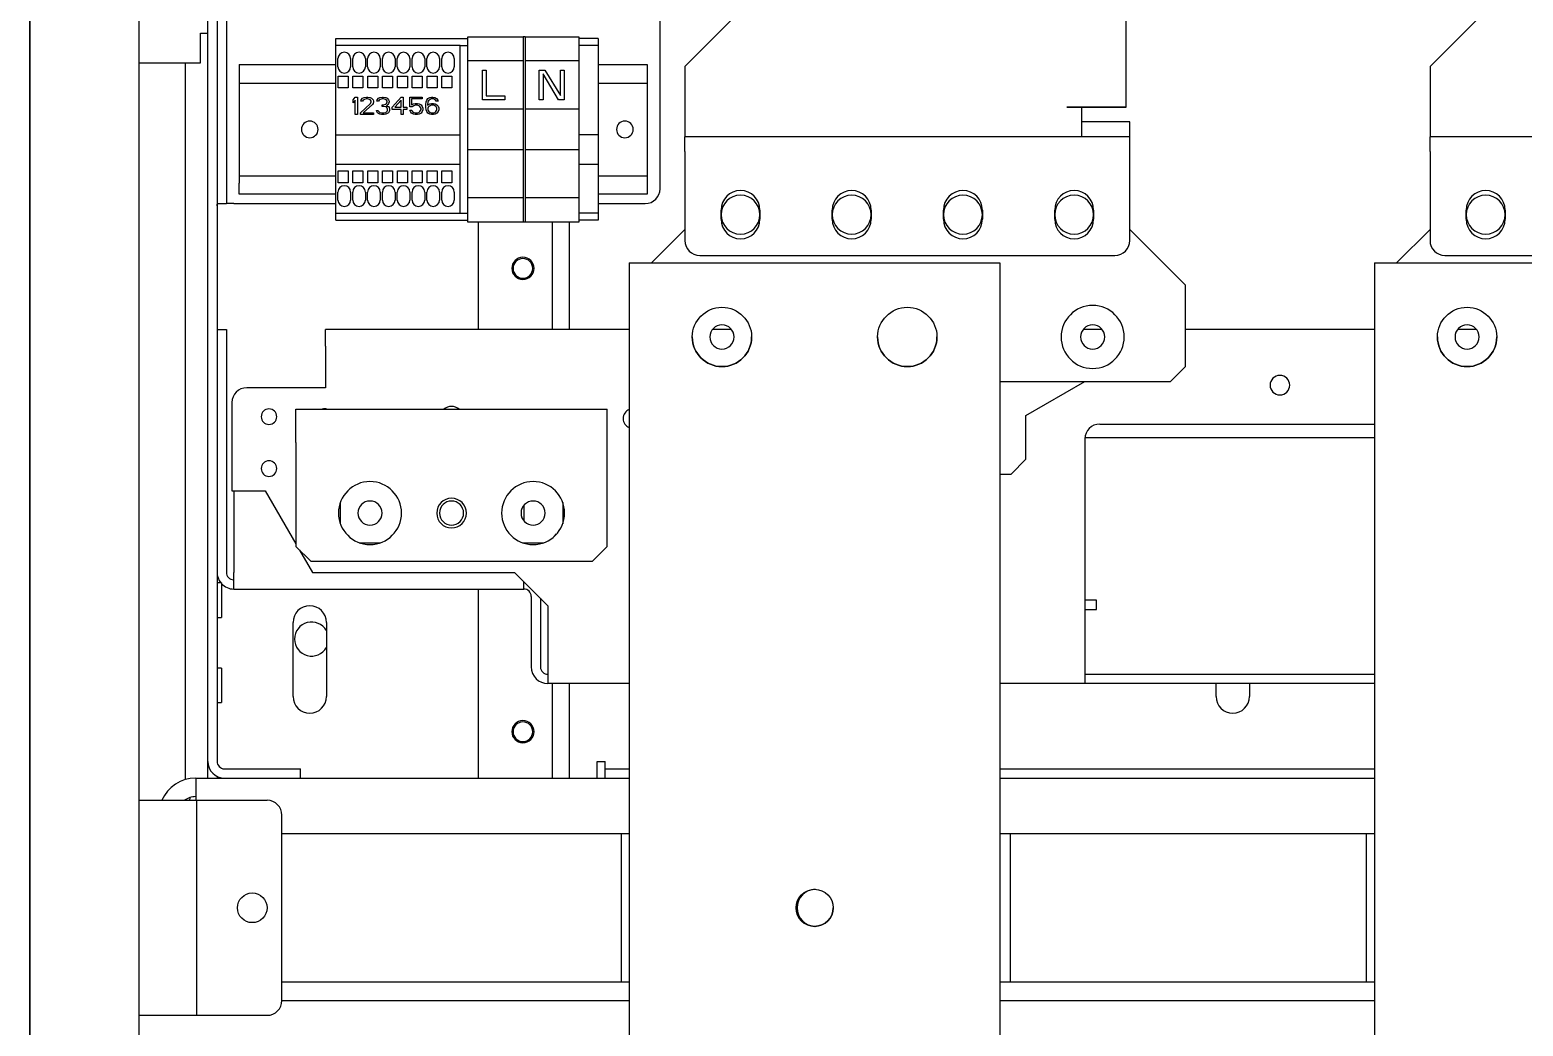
# Model space of a CAD drawing. Header units: inches. Extents: x 0 to 420, y 0 to 297.
# Drawn here: x 203.14 to 235.37, y 92.58 to 114.08 of the extents above; entities that cross this region are included whole.
import ezdxf

# ---------------------------------------------------------------- set-up
doc = ezdxf.new("R2010")
doc.units = ezdxf.units.IN
doc.layers.add('Default', color=7, linetype='Continuous')
doc.layers.add('DV1_Default', color=7, linetype='Continuous')

# ---------------------------------------------------------------- blocks, each defined once
blk = doc.blocks.new('SE')
at = {"layer": 'DV1_Default', "color": 7, "linetype": 'Continuous', "ltscale": 25.4}
for p, q in [((203.145, 238.772), (203.145, 63.492)), ((203.145, 63.492), (203.145, 238.772)), ((203.145, 238.772), (203.145, 63.492)), ((203.145, 63.492), (203.145, 238.772)), ((205.505, 69.572), (205.505, 232.692)), ((226.801, 112.412), (226.801, 142.812)), ((206.985, 98.292), (206.985, 129.572)), ((207.185, 129.572), (207.185, 98.292)), ((207.385, 118.812), (207.385, 110.652)), ((216.745, 110.652), (216.745, 118.812)), ((218.881, 114.892), (217.281, 113.292)), ((217.281, 113.292), (218.881, 114.892)), ((234.961, 114.892), (233.361, 113.292)), ((233.361, 113.292), (234.961, 114.892)), ((206.825, 113.372), (206.825, 114.012)), ((206.825, 114.012), (206.985, 114.012)), ((209.745, 113.892), (212.593, 113.892)), ((209.745, 113.742), (209.745, 113.892)), ((212.593, 113.932), (213.793, 113.932)), ((212.593, 113.412), (212.593, 113.932)), ((213.793, 113.932), (213.793, 113.412)), ((213.833, 113.932), (213.793, 113.932)), ((213.833, 113.932), (214.993, 113.932)), ((213.833, 113.932), (213.833, 113.412)), ((214.993, 113.932), (214.993, 113.412)), ((215.409, 113.892), (214.993, 113.892)), ((215.409, 113.892), (215.409, 113.742)), ((212.433, 113.742), (209.745, 113.742)), ((209.745, 111.812), (209.745, 113.742)), ((209.793, 113.284), (209.793, 113.46)), ((210.065, 113.46), (210.065, 113.284)), ((210.113, 113.284), (210.113, 113.46)), ((210.385, 113.46), (210.385, 113.284)), ((210.433, 113.284), (210.433, 113.46)), ((210.705, 113.46), (210.705, 113.284)), ((210.753, 113.284), (210.753, 113.46)), ((211.025, 113.46), (211.025, 113.284)), ((211.073, 113.284), (211.073, 113.46)), ((211.345, 113.46), (211.345, 113.284)), ((211.393, 113.284), (211.393, 113.46)), ((211.665, 113.46), (211.665, 113.284)), ((211.713, 113.284), (211.713, 113.46)), ((211.985, 113.46), (211.985, 113.284)), ((212.033, 113.284), (212.033, 113.46)), ((212.305, 113.46), (212.305, 113.284)), ((212.433, 113.742), (212.593, 113.742)), ((212.433, 110.122), (212.433, 113.742)), ((215.409, 113.742), (214.993, 113.742)), ((215.409, 113.742), (215.409, 111.812)), ((205.505, 113.372), (205.68, 113.372)), ((205.68, 113.372), (206.132, 113.372)), ((206.132, 113.372), (206.317, 113.372)), ((206.317, 113.372), (206.505, 113.372)), ((206.505, 113.372), (206.825, 113.372)), ((206.505, 97.901), (206.505, 113.372)), ((207.665, 113.332), (209.745, 113.332)), ((207.665, 113.332), (207.665, 113.092)), ((213.793, 113.412), (212.593, 113.412)), ((212.593, 112.372), (212.593, 113.412)), ((212.913, 113.212), (212.993, 113.212)), ((212.913, 112.572), (212.913, 113.212)), ((212.993, 113.212), (212.993, 112.654)), ((213.793, 113.412), (213.793, 112.372)), ((213.833, 113.412), (213.833, 112.372)), ((214.993, 113.412), (213.833, 113.412)), ((214.139, 112.572), (214.139, 113.212)), ((214.139, 113.212), (214.259, 113.212)), ((214.553, 112.572), (214.219, 113.13)), ((214.219, 113.13), (214.219, 112.572)), ((214.259, 113.212), (214.593, 112.667)), ((214.593, 112.667), (214.593, 113.212)), ((214.593, 113.212), (214.673, 113.212)), ((214.673, 113.212), (214.673, 112.572)), ((214.993, 113.412), (214.993, 112.372)), ((215.409, 113.332), (216.465, 113.332)), ((216.465, 113.332), (216.465, 113.092)), ((217.281, 113.292), (217.281, 112.412)), ((217.281, 113.292), (217.281, 113.292)), ((233.361, 113.292), (233.361, 112.412)), ((233.361, 113.292), (233.361, 113.292)), ((207.665, 113.092), (207.665, 112.932)), ((207.665, 112.932), (207.665, 112.852)), ((207.665, 112.932), (209.745, 112.932)), ((207.665, 112.852), (207.665, 111.012)), ((209.797, 113.084), (210.013, 113.084)), ((209.797, 112.828), (209.797, 113.084)), ((210.013, 112.828), (209.797, 112.828)), ((210.013, 113.084), (210.013, 112.828)), ((210.117, 113.084), (210.333, 113.084)), ((210.117, 112.828), (210.117, 113.084)), ((210.333, 112.828), (210.117, 112.828)), ((210.333, 113.084), (210.333, 112.828)), ((210.437, 113.084), (210.653, 113.084)), ((210.437, 112.828), (210.437, 113.084)), ((210.653, 112.828), (210.437, 112.828)), ((210.653, 113.084), (210.653, 112.828)), ((210.757, 113.084), (210.973, 113.084)), ((210.757, 112.828), (210.757, 113.084)), ((210.973, 112.828), (210.757, 112.828)), ((210.973, 113.084), (210.973, 112.828)), ((211.077, 113.084), (211.293, 113.084)), ((211.077, 112.828), (211.077, 113.084)), ((211.293, 112.828), (211.077, 112.828)), ((211.293, 113.084), (211.293, 112.828)), ((211.397, 113.084), (211.613, 113.084)), ((211.397, 112.828), (211.397, 113.084)), ((211.613, 112.828), (211.397, 112.828)), ((211.613, 113.084), (211.613, 112.828)), ((211.717, 113.084), (211.933, 113.084)), ((211.717, 112.828), (211.717, 113.084)), ((211.933, 112.828), (211.717, 112.828)), ((211.933, 113.084), (211.933, 112.828)), ((212.037, 113.084), (212.253, 113.084)), ((212.037, 112.828), (212.037, 113.084)), ((212.253, 112.828), (212.037, 112.828)), ((212.253, 113.084), (212.253, 112.828)), ((215.409, 112.932), (216.465, 112.932)), ((216.465, 113.092), (216.465, 112.932)), ((216.465, 112.932), (216.465, 112.852)), ((216.465, 112.852), (216.465, 111.012)), ((210.121, 112.572), (210.168, 112.628)), ((210.121, 112.508), (210.121, 112.572)), ((210.168, 112.564), (210.121, 112.508)), ((210.168, 112.628), (210.215, 112.628)), ((210.168, 112.252), (210.168, 112.564)), ((210.215, 112.628), (210.215, 112.252)), ((210.277, 112.292), (210.497, 112.492)), ((210.285, 112.54), (210.293, 112.572)), ((210.324, 112.54), (210.285, 112.54)), ((210.293, 112.572), (210.324, 112.604)), ((210.324, 112.604), (210.356, 112.62)), ((210.34, 112.564), (210.324, 112.54)), ((210.364, 112.58), (210.34, 112.564)), ((210.356, 112.62), (210.411, 112.628)), ((210.403, 112.588), (210.364, 112.58)), ((210.434, 112.588), (210.403, 112.588)), ((210.411, 112.628), (210.442, 112.628)), ((210.473, 112.58), (210.434, 112.588)), ((210.442, 112.628), (210.489, 112.62)), ((210.497, 112.564), (210.473, 112.58)), ((210.489, 112.62), (210.52, 112.604)), ((210.512, 112.54), (210.497, 112.564)), ((210.497, 112.492), (210.512, 112.524)), ((210.512, 112.524), (210.512, 112.54)), ((210.52, 112.604), (210.552, 112.572)), ((210.552, 112.492), (210.536, 112.468)), ((210.552, 112.572), (210.559, 112.54)), ((210.559, 112.524), (210.552, 112.492)), ((210.559, 112.54), (210.559, 112.524)), ((210.63, 112.54), (210.638, 112.572)), ((210.669, 112.54), (210.63, 112.54)), ((210.638, 112.572), (210.669, 112.604)), ((210.669, 112.604), (210.7, 112.62)), ((210.685, 112.564), (210.669, 112.54)), ((210.708, 112.58), (210.685, 112.564)), ((210.7, 112.62), (210.755, 112.628)), ((210.747, 112.588), (210.708, 112.58)), ((210.779, 112.588), (210.747, 112.588)), ((210.755, 112.628), (210.771, 112.628)), ((210.771, 112.628), (210.826, 112.62)), ((210.818, 112.58), (210.779, 112.588)), ((210.779, 112.46), (210.826, 112.476)), ((210.841, 112.564), (210.818, 112.58)), ((210.826, 112.62), (210.857, 112.604)), ((210.826, 112.476), (210.841, 112.492)), ((210.857, 112.54), (210.841, 112.564)), ((210.841, 112.492), (210.857, 112.524)), ((210.857, 112.604), (210.888, 112.572)), ((210.857, 112.524), (210.857, 112.54)), ((210.888, 112.492), (210.873, 112.468)), ((210.888, 112.572), (210.896, 112.54)), ((210.896, 112.524), (210.888, 112.492)), ((210.896, 112.54), (210.896, 112.524)), ((210.967, 112.412), (211.155, 112.628)), ((211.155, 112.564), (211.022, 112.412)), ((211.155, 112.628), (211.202, 112.628)), ((211.155, 112.412), (211.155, 112.564)), ((211.202, 112.628), (211.202, 112.412)), ((211.343, 112.42), (211.343, 112.628)), ((211.343, 112.628), (211.609, 112.628)), ((211.609, 112.588), (211.382, 112.588)), ((211.382, 112.588), (211.382, 112.46)), ((211.382, 112.46), (211.421, 112.484)), ((211.421, 112.484), (211.46, 112.492)), ((211.46, 112.492), (211.507, 112.492)), ((211.507, 112.492), (211.546, 112.484)), ((211.546, 112.484), (211.586, 112.46)), ((211.609, 112.628), (211.609, 112.588)), ((211.687, 112.468), (211.695, 112.524)), ((211.695, 112.524), (211.711, 112.564)), ((211.711, 112.564), (211.734, 112.596)), ((211.734, 112.516), (211.727, 112.468)), ((211.727, 112.452), (211.774, 112.484)), ((211.734, 112.596), (211.774, 112.62)), ((211.742, 112.54), (211.734, 112.516)), ((211.758, 112.564), (211.742, 112.54)), ((211.781, 112.58), (211.758, 112.564)), ((211.774, 112.62), (211.813, 112.628)), ((211.774, 112.484), (211.813, 112.492)), ((211.805, 112.588), (211.781, 112.58)), ((211.852, 112.588), (211.805, 112.588)), ((211.813, 112.628), (211.844, 112.628)), ((211.813, 112.492), (211.852, 112.492)), ((211.844, 112.628), (211.883, 112.62)), ((211.875, 112.58), (211.852, 112.588)), ((211.852, 112.492), (211.891, 112.484)), ((211.899, 112.564), (211.875, 112.58)), ((211.883, 112.62), (211.922, 112.596)), ((211.891, 112.484), (211.93, 112.46)), ((211.915, 112.54), (211.899, 112.564)), ((211.954, 112.54), (211.915, 112.54)), ((211.922, 112.596), (211.946, 112.564)), ((211.946, 112.564), (211.954, 112.54)), ((213.393, 112.572), (212.913, 112.572)), ((212.993, 112.654), (213.393, 112.654)), ((213.393, 112.654), (213.393, 112.572)), ((214.219, 112.572), (214.139, 112.572)), ((214.673, 112.572), (214.553, 112.572)), ((210.215, 112.252), (210.168, 112.252)), ((210.277, 112.252), (210.277, 112.292)), ((210.559, 112.252), (210.277, 112.252)), ((210.536, 112.468), (210.34, 112.292)), ((210.34, 112.292), (210.559, 112.292)), ((210.559, 112.292), (210.559, 112.252)), ((210.63, 112.316), (210.622, 112.34)), ((210.622, 112.34), (210.661, 112.34)), ((210.646, 112.292), (210.63, 112.316)), ((210.669, 112.276), (210.646, 112.292)), ((210.661, 112.34), (210.669, 112.324)), ((210.669, 112.324), (210.685, 112.308)), ((210.7, 112.26), (210.669, 112.276)), ((210.685, 112.308), (210.7, 112.3)), ((210.7, 112.3), (210.74, 112.292)), ((210.732, 112.252), (210.7, 112.26)), ((210.794, 112.252), (210.732, 112.252)), ((210.74, 112.292), (210.787, 112.292)), ((210.747, 112.428), (210.747, 112.46)), ((210.747, 112.46), (210.779, 112.46)), ((210.779, 112.428), (210.747, 112.428)), ((210.826, 112.42), (210.779, 112.428)), ((210.787, 112.292), (210.826, 112.3)), ((210.826, 112.26), (210.794, 112.252)), ((210.849, 112.404), (210.826, 112.42)), ((210.826, 112.3), (210.841, 112.308)), ((210.857, 112.276), (210.826, 112.26)), ((210.873, 112.468), (210.841, 112.444)), ((210.841, 112.444), (210.881, 112.428)), ((210.841, 112.308), (210.857, 112.324)), ((210.865, 112.372), (210.849, 112.404)), ((210.857, 112.324), (210.865, 112.34)), ((210.881, 112.292), (210.857, 112.276)), ((210.865, 112.34), (210.865, 112.372)), ((210.881, 112.428), (210.896, 112.404)), ((210.896, 112.316), (210.881, 112.292)), ((210.896, 112.404), (210.904, 112.372)), ((210.904, 112.34), (210.896, 112.316)), ((210.904, 112.372), (210.904, 112.34)), ((210.967, 112.364), (210.967, 112.412)), ((211.155, 112.364), (210.967, 112.364)), ((211.022, 112.412), (211.155, 112.412)), ((211.155, 112.252), (211.155, 112.364)), ((211.202, 112.252), (211.155, 112.252)), ((211.202, 112.412), (211.28, 112.412)), ((211.28, 112.364), (211.202, 112.364)), ((211.202, 112.364), (211.202, 112.252)), ((211.28, 112.412), (211.28, 112.364)), ((211.398, 112.42), (211.343, 112.42)), ((211.358, 112.316), (211.343, 112.348)), ((211.343, 112.348), (211.39, 112.348)), ((211.382, 112.284), (211.358, 112.316)), ((211.421, 112.26), (211.382, 112.284)), ((211.39, 112.348), (211.405, 112.316)), ((211.429, 112.444), (211.398, 112.42)), ((211.405, 112.316), (211.429, 112.3)), ((211.46, 112.252), (211.421, 112.26)), ((211.46, 112.452), (211.429, 112.444)), ((211.429, 112.3), (211.46, 112.292)), ((211.507, 112.452), (211.46, 112.452)), ((211.46, 112.292), (211.507, 112.292)), ((211.507, 112.252), (211.46, 112.252)), ((211.539, 112.444), (211.507, 112.452)), ((211.507, 112.292), (211.539, 112.3)), ((211.546, 112.26), (211.507, 112.252)), ((211.562, 112.428), (211.539, 112.444)), ((211.539, 112.3), (211.562, 112.316)), ((211.586, 112.284), (211.546, 112.26)), ((211.578, 112.404), (211.562, 112.428)), ((211.562, 112.316), (211.578, 112.34)), ((211.586, 112.38), (211.578, 112.404)), ((211.578, 112.34), (211.586, 112.364)), ((211.586, 112.46), (211.609, 112.428)), ((211.586, 112.364), (211.586, 112.38)), ((211.609, 112.316), (211.586, 112.284)), ((211.609, 112.428), (211.625, 112.388)), ((211.625, 112.356), (211.609, 112.316)), ((211.625, 112.388), (211.625, 112.356)), ((211.687, 112.412), (211.687, 112.468)), ((211.695, 112.356), (211.687, 112.412)), ((211.711, 112.316), (211.695, 112.356)), ((211.734, 112.284), (211.711, 112.316)), ((211.727, 112.468), (211.727, 112.452)), ((211.742, 112.412), (211.734, 112.388)), ((211.734, 112.388), (211.734, 112.364)), ((211.734, 112.364), (211.742, 112.34)), ((211.774, 112.26), (211.734, 112.284)), ((211.758, 112.428), (211.742, 112.412)), ((211.742, 112.34), (211.758, 112.316)), ((211.781, 112.444), (211.758, 112.428)), ((211.758, 112.316), (211.781, 112.3)), ((211.813, 112.252), (211.774, 112.26)), ((211.805, 112.452), (211.781, 112.444)), ((211.781, 112.3), (211.805, 112.292)), ((211.86, 112.452), (211.805, 112.452)), ((211.805, 112.292), (211.86, 112.292)), ((211.852, 112.252), (211.813, 112.252)), ((211.891, 112.26), (211.852, 112.252)), ((211.883, 112.444), (211.86, 112.452)), ((211.86, 112.292), (211.883, 112.3)), ((211.907, 112.428), (211.883, 112.444)), ((211.883, 112.3), (211.907, 112.316)), ((211.93, 112.284), (211.891, 112.26)), ((211.922, 112.412), (211.907, 112.428)), ((211.907, 112.316), (211.922, 112.34)), ((211.93, 112.388), (211.922, 112.412)), ((211.922, 112.34), (211.93, 112.364)), ((211.93, 112.46), (211.954, 112.436)), ((211.93, 112.364), (211.93, 112.388)), ((211.954, 112.316), (211.93, 112.284)), ((211.954, 112.436), (211.969, 112.396)), ((211.969, 112.356), (211.954, 112.316)), ((211.969, 112.396), (211.969, 112.356)), ((212.593, 111.492), (212.593, 112.372)), ((213.793, 112.372), (212.593, 112.372)), ((213.793, 112.372), (213.793, 111.492)), ((213.833, 112.372), (213.833, 111.492)), ((214.993, 112.372), (213.833, 112.372)), ((214.993, 112.372), (214.993, 111.492)), ((217.281, 112.412), (217.281, 111.772)), ((225.841, 112.412), (226.161, 112.412)), ((225.841, 112.412), (225.841, 111.772)), ((233.361, 112.412), (233.361, 111.772)), ((226.881, 112.092), (225.841, 112.092)), ((226.881, 112.092), (225.841, 112.092)), ((226.881, 111.772), (226.881, 112.092)), ((226.881, 112.092), (226.881, 112.092)), ((209.745, 111.172), (209.745, 111.812)), ((209.745, 111.812), (212.433, 111.812)), ((215.409, 111.812), (214.993, 111.812)), ((215.409, 111.812), (215.409, 111.172)), ((225.841, 111.772), (217.281, 111.772)), ((217.281, 111.452), (217.281, 111.772)), ((226.881, 111.772), (225.841, 111.772)), ((226.881, 111.452), (226.881, 111.772)), ((241.921, 111.772), (233.361, 111.772)), ((233.361, 111.452), (233.361, 111.772)), ((212.593, 110.452), (212.593, 111.492)), ((213.793, 111.492), (212.593, 111.492)), ((213.793, 111.492), (213.793, 110.452)), ((213.833, 111.492), (213.833, 110.452)), ((214.993, 111.492), (213.833, 111.492)), ((214.993, 111.492), (214.993, 110.452)), ((217.281, 111.452), (217.281, 109.532)), ((226.881, 109.532), (226.881, 111.452)), ((233.361, 111.452), (233.361, 109.532)), ((207.665, 111.012), (207.665, 110.932)), ((207.665, 110.932), (209.745, 110.932)), ((207.665, 110.932), (207.665, 110.772)), ((209.745, 110.122), (209.745, 111.172)), ((212.433, 111.172), (209.745, 111.172)), ((209.797, 111.036), (210.013, 111.036)), ((209.797, 110.78), (209.797, 111.036)), ((210.013, 111.036), (210.013, 110.78)), ((210.117, 111.036), (210.333, 111.036)), ((210.117, 110.78), (210.117, 111.036)), ((210.333, 111.036), (210.333, 110.78)), ((210.437, 111.036), (210.653, 111.036)), ((210.437, 110.78), (210.437, 111.036)), ((210.653, 111.036), (210.653, 110.78)), ((210.757, 111.036), (210.973, 111.036)), ((210.757, 110.78), (210.757, 111.036)), ((210.973, 111.036), (210.973, 110.78)), ((211.077, 111.036), (211.293, 111.036)), ((211.077, 110.78), (211.077, 111.036)), ((211.293, 111.036), (211.293, 110.78)), ((211.397, 111.036), (211.613, 111.036)), ((211.397, 110.78), (211.397, 111.036)), ((211.613, 111.036), (211.613, 110.78)), ((211.717, 111.036), (211.933, 111.036)), ((211.717, 110.78), (211.717, 111.036)), ((211.933, 111.036), (211.933, 110.78)), ((212.037, 111.036), (212.253, 111.036)), ((212.037, 110.78), (212.037, 111.036)), ((212.253, 111.036), (212.253, 110.78)), ((215.409, 111.172), (214.993, 111.172)), ((215.409, 111.172), (215.409, 110.122)), ((215.409, 110.932), (216.465, 110.932)), ((216.465, 111.012), (216.465, 110.932)), ((216.465, 110.932), (216.465, 110.772)), ((207.385, 110.652), (207.385, 110.332)), ((207.665, 110.532), (207.665, 110.772)), ((209.793, 110.404), (209.793, 110.58)), ((210.013, 110.78), (209.797, 110.78)), ((210.065, 110.58), (210.065, 110.404)), ((210.113, 110.404), (210.113, 110.58)), ((210.333, 110.78), (210.117, 110.78)), ((210.385, 110.58), (210.385, 110.404)), ((210.433, 110.404), (210.433, 110.58)), ((210.653, 110.78), (210.437, 110.78)), ((210.705, 110.58), (210.705, 110.404)), ((210.753, 110.404), (210.753, 110.58)), ((210.973, 110.78), (210.757, 110.78)), ((211.025, 110.58), (211.025, 110.404)), ((211.073, 110.404), (211.073, 110.58)), ((211.293, 110.78), (211.077, 110.78)), ((211.345, 110.58), (211.345, 110.404)), ((211.393, 110.404), (211.393, 110.58)), ((211.613, 110.78), (211.397, 110.78)), ((211.665, 110.58), (211.665, 110.404)), ((211.713, 110.404), (211.713, 110.58)), ((211.933, 110.78), (211.717, 110.78)), ((211.985, 110.58), (211.985, 110.404)), ((212.033, 110.404), (212.033, 110.58)), ((212.253, 110.78), (212.037, 110.78)), ((212.305, 110.58), (212.305, 110.404)), ((216.465, 110.772), (216.465, 110.532)), ((207.185, 110.332), (207.385, 110.332)), ((207.545, 110.332), (207.385, 110.332)), ((207.545, 110.332), (209.745, 110.332)), ((209.745, 110.532), (207.665, 110.532)), ((212.593, 109.932), (212.593, 110.452)), ((213.793, 110.452), (212.593, 110.452)), ((213.793, 110.452), (213.793, 109.932)), ((213.833, 110.452), (213.833, 109.932)), ((214.993, 110.452), (213.833, 110.452)), ((214.993, 110.452), (214.993, 109.932)), ((216.465, 110.532), (215.409, 110.532)), ((215.409, 110.332), (216.425, 110.332)), ((209.745, 110.122), (212.433, 110.122)), ((209.745, 109.972), (209.745, 110.122)), ((209.745, 109.972), (212.593, 109.972)), ((212.433, 110.122), (212.593, 110.122)), ((213.793, 109.932), (212.593, 109.932)), ((212.825, 107.612), (212.825, 109.932)), ((213.833, 109.932), (213.793, 109.932)), ((214.993, 109.932), (213.833, 109.932)), ((214.425, 107.612), (214.425, 109.932)), ((214.785, 109.932), (214.785, 107.612)), ((215.409, 110.122), (214.993, 110.122)), ((215.409, 109.972), (214.993, 109.972)), ((215.409, 110.122), (215.409, 109.972)), ((218.061, 109.992), (218.061, 110.192)), ((218.901, 110.192), (218.901, 109.992)), ((220.461, 109.992), (220.461, 110.192)), ((221.301, 110.192), (221.301, 109.992)), ((222.861, 109.992), (222.861, 110.192)), ((223.701, 110.192), (223.701, 109.992)), ((225.261, 109.992), (225.261, 110.192)), ((226.101, 110.192), (226.101, 109.992)), ((234.141, 109.992), (234.141, 110.192)), ((234.981, 110.192), (234.981, 109.992)), ((216.561, 109.052), (217.281, 109.772)), ((217.281, 109.772), (216.561, 109.052)), ((226.881, 109.772), (228.081, 108.572)), ((228.081, 108.572), (226.881, 109.772)), ((232.641, 109.052), (233.361, 109.772)), ((233.361, 109.772), (232.641, 109.052)), ((216.081, 109.052), (216.081, 85.132)), ((216.081, 109.052), (224.081, 109.052)), ((216.081, 109.052), (224.081, 109.052)), ((216.081, 109.052), (216.081, 109.052)), ((217.601, 109.212), (226.561, 109.212)), ((224.081, 109.052), (224.081, 85.132)), ((224.081, 109.052), (224.081, 109.052)), ((232.161, 109.052), (232.161, 85.132)), ((232.161, 109.052), (240.161, 109.052)), ((232.161, 109.052), (240.161, 109.052)), ((232.161, 109.052), (232.161, 109.052)), ((233.681, 109.212), (242.641, 109.212)), ((228.081, 108.572), (228.081, 108.572)), ((228.081, 106.812), (228.081, 108.572)), ((207.185, 107.612), (207.385, 107.612)), ((207.385, 107.612), (207.385, 107.292)), ((216.081, 107.612), (209.525, 107.612)), ((209.525, 107.252), (209.525, 107.612)), ((218.286, 107.612), (217.876, 107.612)), ((225.401, 107.452), (225.401, 107.452)), ((226.286, 107.612), (225.876, 107.612)), ((226.761, 107.452), (226.761, 107.452)), ((232.161, 107.612), (228.081, 107.612)), ((234.366, 107.612), (233.956, 107.612)), ((207.385, 107.292), (207.385, 106.012)), ((209.525, 107.252), (209.525, 106.356)), ((227.761, 106.492), (228.081, 106.812)), ((209.525, 106.356), (207.825, 106.356)), ((224.081, 106.492), (227.761, 106.492)), ((224.641, 105.759), (225.911, 106.492)), ((207.505, 106.036), (207.505, 104.132)), ((207.385, 106.012), (207.385, 102.372)), ((208.885, 105.892), (215.605, 105.892)), ((208.885, 105.172), (208.885, 105.892)), ((215.605, 105.172), (215.605, 105.892)), ((224.641, 104.812), (224.641, 105.759)), ((226.233, 105.572), (232.161, 105.572)), ((208.885, 105.172), (208.885, 102.932)), ((215.605, 102.932), (215.605, 105.172)), ((225.913, 105.252), (225.913, 100.332)), ((232.161, 105.276), (225.914, 105.276)), ((224.321, 104.492), (224.641, 104.812)), ((224.081, 104.492), (224.321, 104.492)), ((207.505, 104.132), (208.225, 104.132)), ((207.545, 104.132), (207.545, 102.372)), ((208.225, 104.132), (208.885, 102.989)), ((209.845, 103.422), (209.845, 103.882)), ((213.805, 103.818), (213.805, 103.486)), ((214.645, 103.882), (214.645, 103.422)), ((209.977, 103.2), (210.033, 103.144)), ((214.457, 103.144), (214.513, 103.2)), ((209.205, 102.612), (208.885, 102.932)), ((208.962, 102.854), (209.241, 102.372)), ((210.255, 103.012), (210.715, 103.012)), ((213.775, 103.012), (214.235, 103.012)), ((215.285, 102.612), (215.605, 102.932)), ((209.205, 102.612), (215.285, 102.612)), ((207.545, 102.012), (207.545, 102.372)), ((209.241, 102.372), (213.605, 102.372)), ((213.605, 102.372), (214.325, 101.652)), ((213.805, 102.012), (213.805, 102.172)), ((207.281, 102.144), (207.185, 102.144)), ((207.281, 102.144), (207.281, 101.4)), ((207.545, 102.012), (213.805, 102.012)), ((212.825, 97.932), (212.825, 102.012)), ((213.965, 101.852), (213.965, 100.332)), ((214.165, 101.812), (214.165, 100.332)), ((214.325, 101.652), (214.325, 100.332)), ((226.165, 101.772), (225.913, 101.772)), ((225.913, 101.572), (226.165, 101.572)), ((226.165, 101.572), (226.165, 101.772)), ((207.185, 101.4), (207.281, 101.4)), ((208.825, 99.692), (208.825, 101.292)), ((209.545, 101.292), (209.545, 99.692)), ((207.281, 100.304), (207.185, 100.304)), ((207.281, 100.304), (207.281, 99.56)), ((214.325, 100.332), (214.325, 99.972)), ((225.913, 100.332), (225.913, 99.972)), ((216.081, 99.972), (214.325, 99.972)), ((214.425, 97.932), (214.425, 99.972)), ((214.785, 99.972), (214.785, 97.932)), ((225.913, 99.972), (224.081, 99.972)), ((225.913, 100.172), (232.161, 100.172)), ((232.161, 99.972), (225.913, 99.972)), ((228.745, 99.692), (228.745, 99.972)), ((229.465, 99.972), (229.465, 99.692)), ((207.185, 99.56), (207.281, 99.56)), ((206.985, 97.932), (206.985, 98.292)), ((215.385, 98.292), (215.561, 98.292)), ((215.385, 97.932), (215.385, 98.292)), ((215.561, 98.132), (215.561, 98.292)), ((207.185, 97.97), (207.185, 97.932)), ((207.345, 98.132), (208.665, 98.132)), ((208.665, 98.132), (208.985, 98.132)), ((208.985, 97.932), (208.985, 98.132)), ((215.561, 97.932), (215.561, 98.132)), ((215.561, 98.132), (216.081, 98.132)), ((224.081, 98.132), (232.161, 98.132)), ((206.725, 97.932), (207.345, 97.932)), ((206.725, 97.932), (206.725, 97.452)), ((207.345, 97.932), (208.665, 97.932)), ((208.665, 97.932), (208.985, 97.932)), ((208.985, 97.932), (216.081, 97.932)), ((224.081, 97.932), (232.161, 97.932)), ((205.505, 97.452), (206.585, 97.452)), ((206.505, 97.452), (206.505, 97.466)), ((206.585, 97.452), (206.745, 97.452)), ((206.745, 97.452), (207.065, 97.452)), ((206.745, 92.812), (206.745, 97.452)), ((207.065, 97.452), (208.265, 97.452)), ((208.585, 93.132), (208.585, 97.132)), ((215.905, 96.732), (208.585, 96.732)), ((216.081, 96.732), (215.905, 96.732)), ((215.905, 96.732), (215.905, 93.532)), ((224.305, 96.732), (224.081, 96.732)), ((231.985, 96.732), (224.305, 96.732)), ((224.305, 93.532), (224.305, 96.732)), ((232.161, 96.732), (231.985, 96.732)), ((231.985, 96.732), (231.985, 93.532)), ((208.585, 93.532), (215.905, 93.532)), ((215.905, 93.532), (216.081, 93.532)), ((224.081, 93.532), (224.305, 93.532)), ((224.305, 93.532), (231.985, 93.532)), ((231.985, 93.532), (232.161, 93.532)), ((205.505, 92.812), (206.585, 92.812)), ((206.585, 92.812), (206.745, 92.812)), ((206.745, 92.812), (207.065, 92.812)), ((207.065, 92.812), (208.265, 92.812)), ((208.585, 93.132), (216.081, 93.132)), ((224.081, 93.132), (232.161, 93.132))]:
    blk.add_line(p, q, dxfattribs=at)
for centre, radius in [((218.081, 107.452), 0.64), ((222.081, 107.452), 0.64), ((234.161, 107.452), 0.64), ((207.945, 95.132), 0.32), ((220.081, 95.132), 0.4)]:
    blk.add_circle(centre, radius, dxfattribs=at)
for centre, radius, start, end in [((209.929, 113.46), 0.136, 0, 180), ((210.249, 113.46), 0.136, 0, 180), ((210.569, 113.46), 0.136, 0, 180), ((210.889, 113.46), 0.136, 0, 180), ((211.209, 113.46), 0.136, 0, 180), ((211.529, 113.46), 0.136, 0, 180), ((211.849, 113.46), 0.136, 0, 180), ((212.169, 113.46), 0.136, 0, 180), ((209.929, 113.284), 0.136, 180, 360), ((210.249, 113.284), 0.136, 180, 360), ((210.569, 113.284), 0.136, 180, 360), ((210.889, 113.284), 0.136, 180, 360), ((211.209, 113.284), 0.136, 180, 360), ((211.529, 113.284), 0.136, 180, 360), ((211.849, 113.284), 0.136, 180, 360), ((212.169, 113.284), 0.136, 180, 360), ((209.185, 111.932), 0.18, 0, 180), ((209.185, 111.932), 0.18, 180, 360), ((215.985, 111.932), 0.18, 0, 180), ((215.985, 111.932), 0.18, 180, 360), ((209.929, 110.58), 0.136, 0, 180), ((210.249, 110.58), 0.136, 0, 180), ((210.569, 110.58), 0.136, 0, 180), ((210.889, 110.58), 0.136, 0, 180), ((211.209, 110.58), 0.136, 0, 180), ((211.529, 110.58), 0.136, 0, 180), ((211.849, 110.58), 0.136, 0, 180), ((212.169, 110.58), 0.136, 0, 180), ((216.425, 110.652), 0.32, 270, 360), ((218.481, 110.192), 0.42, 0, 180), ((220.881, 110.192), 0.42, 0, 180), ((223.281, 110.192), 0.42, 0, 180), ((225.681, 110.192), 0.42, 0, 180), ((234.561, 110.192), 0.42, 0, 180), ((209.929, 110.404), 0.136, 180, 360), ((210.249, 110.404), 0.136, 180, 360), ((210.569, 110.404), 0.136, 180, 360), ((210.889, 110.404), 0.136, 180, 360), ((211.209, 110.404), 0.136, 180, 360), ((211.529, 110.404), 0.136, 180, 360), ((211.849, 110.404), 0.136, 180, 360), ((212.169, 110.404), 0.136, 180, 360), ((218.481, 110.092), 0.42, 0, 180), ((220.881, 110.092), 0.42, 0, 180), ((223.281, 110.092), 0.42, 0, 180), ((225.681, 110.092), 0.42, 0, 180), ((234.561, 110.092), 0.42, 0, 180), ((218.481, 110.092), 0.42, 180, 360), ((218.481, 110.092), 0.42, 180, 360), ((218.481, 109.992), 0.42, 180, 360), ((218.481, 109.992), 0.42, 180, 360), ((220.881, 110.092), 0.42, 180, 360), ((220.881, 110.092), 0.42, 180, 360), ((220.881, 109.992), 0.42, 180, 360), ((220.881, 109.992), 0.42, 180, 360), ((223.281, 110.092), 0.42, 180, 360), ((223.281, 110.092), 0.42, 180, 360), ((223.281, 109.992), 0.42, 180, 360), ((223.281, 109.992), 0.42, 180, 360), ((225.681, 110.092), 0.42, 180, 360), ((225.681, 110.092), 0.42, 180, 360), ((225.681, 109.992), 0.42, 180, 360), ((225.681, 109.992), 0.42, 180, 360), ((234.561, 110.092), 0.42, 180, 360), ((234.561, 110.092), 0.42, 180, 360), ((234.561, 109.992), 0.42, 180, 360), ((234.561, 109.992), 0.42, 180, 360), ((217.601, 109.532), 0.32, 180, 270), ((226.561, 109.532), 0.32, 270, 360), ((233.681, 109.532), 0.32, 180, 270), ((213.785, 108.932), 0.24, 0, 180), ((213.785, 108.932), 0.24, 180, 360), ((213.785, 108.932), 0.212, 0, 180), ((213.785, 108.932), 0.212, 180, 360), ((226.081, 107.452), 0.68, 0, 180), ((218.081, 107.452), 0.26, 0, 180), ((226.081, 107.452), 0.26, 0, 180), ((234.161, 107.452), 0.26, 0, 180), ((218.081, 107.452), 0.64, 180, 360), ((218.081, 107.452), 0.26, 180, 360), ((218.081, 107.452), 0.26, 180, 360), ((222.081, 107.452), 0.64, 180, 360), ((226.081, 107.452), 0.68, 180, 360), ((226.081, 107.452), 0.68, 180, 360), ((226.081, 107.452), 0.26, 180, 360), ((226.081, 107.452), 0.26, 180, 360), ((234.161, 107.452), 0.64, 180, 360), ((234.161, 107.452), 0.26, 180, 360), ((234.161, 107.452), 0.26, 180, 360), ((207.825, 106.036), 0.32, 90, 180), ((230.121, 106.412), 0.212, 0, 180), ((230.121, 106.412), 0.212, 180, 360), ((208.305, 105.732), 0.168, 0, 180), ((208.305, 105.732), 0.168, 180, 360), ((209.505, 105.732), 0.168, 72.2472, 107.7528), ((212.245, 105.692), 0.26, 50.2849, 129.7151), ((216.161, 105.692), 0.212, 112.1702, 180), ((216.161, 105.692), 0.212, 180, 247.8298), ((226.233, 105.252), 0.32, 90, 180), ((208.305, 104.612), 0.168, 0, 180), ((208.305, 104.612), 0.168, 180, 360), ((210.485, 103.652), 0.68, 0, 180), ((214.005, 103.652), 0.68, 0, 180), ((210.485, 103.652), 0.26, 0, 180), ((212.245, 103.652), 0.32, 0, 180), ((212.245, 103.652), 0.26, 0, 180), ((214.005, 103.652), 0.26, 0, 180), ((210.485, 103.652), 0.68, 180, 360), ((210.485, 103.652), 0.26, 180, 360), ((212.245, 103.652), 0.32, 180, 360), ((212.245, 103.652), 0.26, 180, 360), ((214.005, 103.652), 0.68, 180, 360), ((214.005, 103.652), 0.26, 180, 360), ((207.545, 102.372), 0.36, 180, 219.2965), ((207.545, 102.372), 0.16, 180, 270), ((207.545, 102.372), 0.36, 222.8334, 270), ((213.805, 101.852), 0.16, 0, 90), ((209.185, 101.292), 0.36, 0, 180), ((209.225, 100.932), 0.368, 29.5918, 330.4082), ((214.325, 100.332), 0.36, 180, 270), ((214.325, 100.332), 0.16, 180, 270), ((209.185, 99.692), 0.36, 180, 360), ((229.105, 99.692), 0.36, 180, 360), ((213.785, 98.932), 0.24, 0, 180), ((213.785, 98.932), 0.212, 0, 180), ((213.785, 98.932), 0.24, 180, 360), ((213.785, 98.932), 0.212, 180, 360), ((207.345, 98.292), 0.36, 180, 270), ((207.345, 98.292), 0.16, 180, 270), ((206.725, 97.132), 0.8, 90, 156.4218), ((206.725, 97.132), 0.4, 90, 126.8699), ((207.205, 97.292), 0.64, 159.7585, 165.5225), ((208.265, 97.132), 0.32, 0, 90), ((220.105, 95.132), 0.4, 91.7319, 268.2835), ((220.081, 95.132), 0.4, 180, 360), ((208.265, 93.132), 0.32, 270, 360)]:
    blk.add_arc(centre, radius, start, end, dxfattribs=at)
blk.add_ellipse((226.161, 112.412), major_axis=(0.64, 0), ratio=0.000006, dxfattribs=at)
blk.add_open_spline([(207.185, 110.279), (207.187, 110.3), (207.191, 110.318), (207.199, 110.334)], degree=3, dxfattribs=at)

msp = doc.modelspace()

# ---------------------------------------------------------------- block references
at = {"layer": 'Default'}
msp.add_blockref('SE', (0, 0), dxfattribs=at)

doc.saveas('drawing.dxf')
